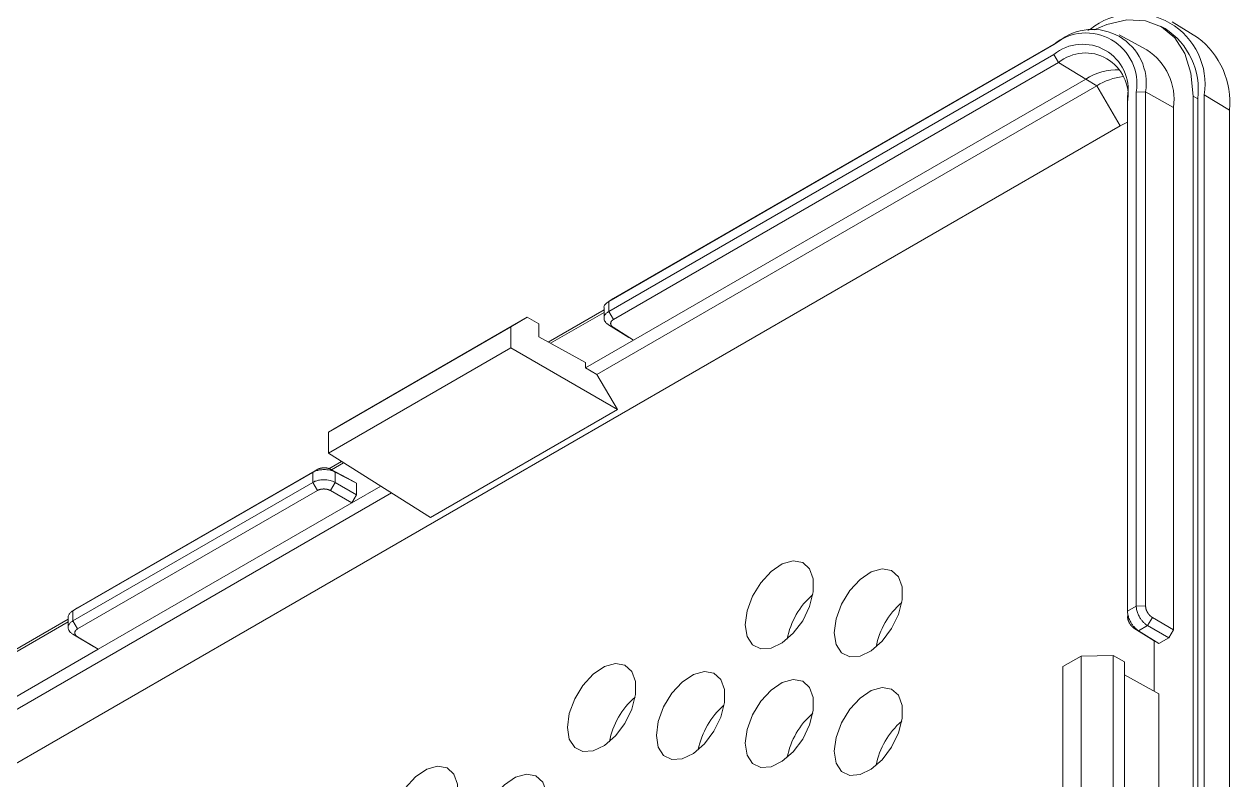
# Model space of a CAD drawing. Header units: millimetres. Extents: x 2 to 295, y 1 to 209.
# Drawn here: x 246.33 to 265.02, y 106.9 to 118.61 of the extents above; entities that cross this region are included whole.
import ezdxf

# ---------------------------------------------------------------- set-up
doc = ezdxf.new("R2010")
doc.units = ezdxf.units.MM

msp = doc.modelspace()

# ---------------------------------------------------------------- linework, layer by layer
at = {"color": 7, "linetype": 'Continuous', "lineweight": 15}
for p, q in [((262.8546, 118.5321), (262.8181, 118.511)), ((264.0117, 118.5405), (263.9398, 118.5793)), ((264.5164, 118.4022), (264.1233, 118.644)), ((262.289, 118.2943), (255.3907, 114.312)), ((255.4614, 114.3566), (262.3597, 118.3389)), ((262.3597, 118.3389), (262.289, 118.2943)), ((263.7307, 118.2091), (263.2997, 118.4422)), ((255.3907, 114.1562), (262.289, 118.1384)), ((262.289, 118.1384), (262.3613, 118.0131)), ((262.3613, 118.0131), (255.4631, 114.0308)), ((262.3613, 118.0131), (262.7839, 117.7581)), ((262.7839, 117.7581), (255.7756, 113.7122)), ((262.7839, 117.7581), (262.9547, 117.655)), ((262.9547, 117.655), (255.2061, 113.1818)), ((262.9547, 117.655), (263.3143, 117.0322)), ((263.711, 117.5585), (263.5664, 117.5566)), ((263.5664, 109.5908), (263.5664, 117.5566)), ((263.711, 117.5585), (263.711, 109.5927)), ((263.711, 117.5585), (264.1449, 117.3192)), ((263.4314, 117.4787), (263.4314, 109.5129)), ((264.4456, 79.1153), (264.4456, 117.4927)), ((264.518, 117.4528), (264.4456, 117.4927)), ((264.518, 79.0754), (264.518, 117.4528)), ((264.6208, 79.1348), (264.6208, 117.5122)), ((265.0113, 117.2763), (264.6208, 117.5122)), ((264.1449, 109.2243), (264.1449, 117.3192)), ((265.0113, 78.8989), (265.0113, 117.2763)), ((263.3143, 117.0322), (245.819, 106.9324)), ((263.4314, 117.0884), (263.3143, 117.0322)), ((255.3175, 114.181), (254.4543, 113.6827)), ((255.3175, 114.2127), (255.3175, 114.0514)), ((255.4614, 114.3566), (255.3907, 114.312)), ((255.3907, 114.312), (255.3907, 114.1562)), ((251.2878, 112.4278), (254.1275, 114.0671)), ((254.1275, 114.0671), (253.8744, 113.9209)), ((254.1275, 114.0671), (254.3083, 113.9674)), ((255.3175, 114.142), (254.4888, 113.6637)), ((255.3907, 114.1562), (255.4631, 114.0308)), ((253.8744, 113.9209), (251.046, 112.2881)), ((253.8744, 113.5943), (253.8744, 113.9209)), ((254.3083, 113.7632), (254.3083, 113.9674)), ((255.3867, 113.9518), (255.4608, 113.9109)), ((255.7016, 113.7531), (255.3867, 113.9518)), ((255.4608, 113.9109), (255.7756, 113.7122)), ((254.3083, 113.7632), (255.0314, 113.3643)), ((255.7756, 113.7122), (255.0314, 113.2826)), ((255.7756, 113.7122), (255.7016, 113.7531)), ((251.046, 111.9615), (253.8744, 113.5943)), ((255.5289, 112.6392), (253.8744, 113.5943)), ((255.0314, 113.2826), (255.0314, 113.3643)), ((255.0314, 113.2826), (255.2061, 113.1818)), ((255.5289, 112.6392), (255.2061, 113.1818)), ((252.6271, 110.964), (255.5289, 112.6392)), ((251.046, 112.2881), (251.2878, 112.4278)), ((251.046, 112.2881), (251.046, 111.9615)), ((252.6271, 110.964), (251.046, 111.9615)), ((251.2499, 111.8329), (251.0551, 111.7204)), ((251.2822, 111.8125), (251.0944, 111.7041)), ((250.8024, 111.6633), (247.0862, 109.5179)), ((247.1569, 109.5625), (250.8731, 111.7079)), ((250.8731, 111.7079), (250.8024, 111.6633)), ((250.8024, 111.5074), (250.8024, 111.6633)), ((251.0796, 111.7119), (251.1519, 111.6682)), ((251.0796, 111.7119), (251.4091, 111.5385)), ((251.1519, 111.6682), (251.1519, 111.5071)), ((251.4815, 111.4949), (251.1519, 111.6682)), ((247.0862, 109.362), (250.8024, 111.5074)), ((250.8748, 111.3821), (247.1585, 109.2367)), ((250.8024, 111.5074), (250.8748, 111.3821)), ((251.1519, 111.5071), (251.078, 111.3808)), ((251.4075, 111.1906), (251.078, 111.3808)), ((251.1519, 111.5071), (251.4815, 111.3168)), ((251.8568, 111.45), (251.4075, 111.1906)), ((251.4091, 111.5385), (251.4815, 111.4949)), ((251.4815, 111.4949), (251.4815, 111.3168)), ((252.0237, 111.3447), (245.4512, 107.5505)), ((251.4075, 111.1906), (247.4784, 108.9223)), ((251.4815, 111.3168), (251.4075, 111.1906)), ((247.1569, 109.5625), (247.0862, 109.5179)), ((247.0862, 109.5179), (247.0862, 109.362)), ((263.4314, 109.5129), (263.5664, 109.5908)), ((263.711, 109.5927), (263.5664, 109.5908)), ((247.0129, 109.3869), (245.9677, 108.7835)), ((247.0129, 109.3479), (246.0031, 108.765)), ((247.0129, 109.4186), (247.0129, 109.2573)), ((247.0862, 109.362), (247.1585, 109.2367)), ((263.4346, 109.4717), (263.4333, 109.4054)), ((263.8154, 109.4146), (263.7414, 109.2883)), ((263.8154, 109.4146), (264.1449, 109.2243)), ((247.0862, 109.1552), (247.1585, 109.1154)), ((247.4044, 108.9632), (247.0862, 109.1552)), ((263.6019, 109.2077), (263.5296, 109.2514)), ((263.8444, 109.0527), (263.5296, 109.2514)), ((263.7414, 109.2883), (263.6019, 109.2077)), ((263.6019, 109.2077), (263.9168, 109.0091)), ((264.071, 109.0981), (263.7414, 109.2883)), ((264.1449, 109.2243), (264.071, 109.0981)), ((247.1585, 109.1154), (247.4784, 108.9223)), ((247.4784, 108.9223), (247.4044, 108.9632)), ((263.8444, 108.2732), (263.8444, 109.0527)), ((263.9168, 109.0091), (263.8444, 109.0527)), ((264.071, 109.0981), (263.9168, 109.0091)), ((245.2766, 107.6513), (247.4784, 108.9223)), ((262.713, 108.8168), (262.4302, 108.6536)), ((262.713, 108.8168), (263.208, 108.8233)), ((262.713, 105.5507), (262.713, 108.8168)), ((263.208, 108.8233), (263.208, 105.5442)), ((263.208, 108.8233), (263.3848, 108.7259)), ((262.4302, 108.6536), (262.4302, 105.3874)), ((263.3848, 105.4375), (263.3848, 108.7259)), ((263.3848, 108.5264), (263.9151, 108.2342)), ((263.9151, 104.9087), (263.9151, 108.2342))]:
    msp.add_line(p, q, dxfattribs=at)
at = {"color": 7, "linetype": 'Continuous', "lineweight": 15, "flags": 128}
for points in [[(264.4456, 117.4927), (264.4137, 117.8487), (264.3191, 118.154), (264.1656, 118.3971), (263.9589, 118.5686), (263.7071, 118.6619), (263.4198, 118.6734), (263.1081, 118.6026), (262.9141, 118.5216)], [(257.5068, 109.3024), (257.5355, 109.5178), (257.6186, 109.7431), (257.7471, 109.9538), (257.907, 110.127), (258.0809, 110.2441), (258.2502, 110.2923), (258.3963, 110.2664), (258.5036, 110.1692), (258.5602, 110.0113), (258.5602, 109.8097), (258.5036, 109.5863), (258.3963, 109.3653), (258.2502, 109.1707), (258.0809, 109.0235), (257.907, 108.9397), (257.7471, 108.9284), (257.6186, 108.9908), (257.5355, 109.1201), (257.5068, 109.3024)], [(258.8846, 109.1792), (258.9134, 109.3946), (258.9965, 109.6199), (259.1249, 109.8306), (259.2848, 110.0038), (259.4588, 110.1209), (259.628, 110.1691), (259.7742, 110.1432), (259.8814, 110.0461), (259.9381, 109.8881), (259.9381, 109.6865), (259.8814, 109.4631), (259.7742, 109.2421), (259.628, 109.0475), (259.4588, 108.9003), (259.2848, 108.8165), (259.1249, 108.8052), (258.9965, 108.8676), (258.9134, 108.9969), (258.8846, 109.1792)], [(254.7511, 107.7116), (254.7799, 107.927), (254.863, 108.1523), (254.9914, 108.3629), (255.1513, 108.5362), (255.3253, 108.6533), (255.4945, 108.7015), (255.6406, 108.6756), (255.7479, 108.5784), (255.8046, 108.4205), (255.8046, 108.2189), (255.7479, 107.9955), (255.6406, 107.7745), (255.4945, 107.5799), (255.3253, 107.4327), (255.1513, 107.3489), (254.9914, 107.3376), (254.863, 107.4), (254.7799, 107.5293), (254.7511, 107.7116)], [(256.129, 107.5884), (256.1577, 107.8038), (256.2408, 108.0291), (256.3692, 108.2397), (256.5291, 108.413), (256.7031, 108.5301), (256.8723, 108.5783), (257.0185, 108.5524), (257.1257, 108.4552), (257.1824, 108.2973), (257.1824, 108.0957), (257.1257, 107.8723), (257.0185, 107.6513), (256.8723, 107.4567), (256.7031, 107.3095), (256.5291, 107.2257), (256.3692, 107.2144), (256.2408, 107.2768), (256.1577, 107.4061), (256.129, 107.5884)], [(257.5068, 107.4652), (257.5355, 107.6806), (257.6186, 107.9059), (257.7471, 108.1165), (257.907, 108.2898), (258.0809, 108.4069), (258.2502, 108.4551), (258.3963, 108.4292), (258.5036, 108.332), (258.5602, 108.1741), (258.5602, 107.9725), (258.5036, 107.7491), (258.3963, 107.5281), (258.2502, 107.3335), (258.0809, 107.1863), (257.907, 107.1025), (257.7471, 107.0912), (257.6186, 107.1536), (257.5355, 107.2829), (257.5068, 107.4652)], [(258.8846, 107.342), (258.9134, 107.5574), (258.9965, 107.7827), (259.1249, 107.9933), (259.2848, 108.1666), (259.4588, 108.2837), (259.628, 108.3319), (259.7742, 108.306), (259.8814, 108.2088), (259.9381, 108.0509), (259.9381, 107.8493), (259.8814, 107.6259), (259.7742, 107.4049), (259.628, 107.2103), (259.4588, 107.0631), (259.2848, 106.9793), (259.1249, 106.968), (258.9965, 107.0304), (258.9134, 107.1597), (258.8846, 107.342)], [(251.9955, 106.1207), (252.0242, 106.3362), (252.1073, 106.5614), (252.2357, 106.7721), (252.3956, 106.9454), (252.5696, 107.0625), (252.7388, 107.1107), (252.885, 107.0848), (252.9922, 106.9876), (253.0489, 106.8297), (253.0489, 106.6281), (252.9922, 106.4047), (252.885, 106.1837), (252.7388, 105.989), (252.5696, 105.8419), (252.3956, 105.7581), (252.2357, 105.7468), (252.1073, 105.8091), (252.0242, 105.9385), (251.9955, 106.1207)], [(253.3733, 105.9975), (253.402, 106.213), (253.4851, 106.4382), (253.6136, 106.6489), (253.7734, 106.8222), (253.9474, 106.9393), (254.1167, 106.9875), (254.2628, 106.9616), (254.37, 106.8644), (254.4267, 106.7065), (254.4267, 106.5049), (254.37, 106.2815), (254.2628, 106.0605), (254.1167, 105.8658), (253.9474, 105.7187), (253.7734, 105.6349), (253.6136, 105.6236), (253.4851, 105.6859), (253.402, 105.8153), (253.3733, 105.9975)]]:
    msp.add_lwpolyline(points, dxfattribs=at)
at = {"color": 7, "linetype": 'Continuous', "lineweight": 15}
for centre, radius, start, end in [((263.5387, 117.6775), 1.0947, 351.31506, 128.67419), ((262.8872, 117.6922), 0.8346, 350.78596, 129.20329), ((263.4064, 117.5971), 1.1209, 352.60788, 57.31711), ((262.7876, 117.683), 0.7889, 350.78596, 129.20329), ((262.7349, 117.5917), 0.7056, 350.78596, 129.20329), ((263.7579, 117.3971), 1.2592, 354.49719, 52.96427), ((262.779, 117.501), 0.6609, 350.78596, 129.20329), ((263.2354, 117.4372), 0.9171, 352.60788, 57.31711), ((263.4669, 116.8333), 0.9682, 96.28762, 121.9356), ((259.3337, 108.86), 1.1974, 130.6435, 169.36187), ((260.7115, 108.7368), 1.1974, 130.6435, 169.36187), ((256.578, 107.2692), 1.1974, 130.6435, 169.36187), ((257.9559, 107.146), 1.1974, 130.6435, 169.36187), ((259.3337, 107.0228), 1.1974, 130.6435, 169.36187), ((260.7115, 106.8996), 1.1974, 130.6435, 169.36187)]:
    msp.add_arc(centre, radius, start, end, dxfattribs=at)
at = {"color": 1, "linetype": 'Continuous', "lineweight": 15}
msp.add_arc((263.2732, 116.9941), 0.9073, 87.82886, 122.63564, dxfattribs=at)
at = {"color": 7, "linetype": 'Continuous', "lineweight": 15}
for points, knots in [([(255.3907, 114.312), (255.3717, 114.2979), (255.3328, 114.2689), (255.3115, 114.2302), (255.3178, 114.2113), (255.318, 114.2108)], [0, 0, 0, 0, 0.4798862, 0.9857176, 1, 1, 1, 1]), ([(255.3867, 113.9518), (255.3802, 113.9561), (255.3679, 113.9643), (255.3534, 113.9771), (255.3427, 113.9887), (255.3305, 114.0052), (255.3199, 114.0271), (255.3155, 114.059), (255.3243, 114.0934), (255.3494, 114.1285), (255.3771, 114.1471), (255.3907, 114.1562)], [0, 0, 0, 0, 0.0763908, 0.1435861, 0.2015824, 0.2503769, 0.3812461, 0.5004604, 0.6728396, 0.8393534, 1, 1, 1, 1]), ([(255.4631, 114.0308), (255.4622, 114.0304), (255.4606, 114.0294), (255.4574, 114.0274), (255.4539, 114.025), (255.4495, 114.0218), (255.4455, 114.0186), (255.4422, 114.0156), (255.4394, 114.0129), (255.4371, 114.0104), (255.4345, 114.0073), (255.4319, 114.004), (255.4298, 114.0008), (255.428, 113.9979), (255.4265, 113.9952), (255.4249, 113.9918), (255.4235, 113.9883), (255.4225, 113.9849), (255.4217, 113.9818), (255.4211, 113.979), (255.4207, 113.9755), (255.4204, 113.9718), (255.4205, 113.9684), (255.4208, 113.9652), (255.4211, 113.9624), (255.4218, 113.9589), (255.4228, 113.9553), (255.424, 113.9519), (255.4252, 113.9488), (255.4265, 113.946), (255.4284, 113.9427), (255.4305, 113.9392), (255.4327, 113.936), (255.435, 113.9331), (255.4372, 113.9305), (255.44, 113.9274), (255.4431, 113.9244), (255.447, 113.9209), (255.4512, 113.9175), (255.4553, 113.9145), (255.4585, 113.9124), (255.4601, 113.9113), (255.4608, 113.9109)], [0, 0, 0, 0, 0.0156238, 0.0312476, 0.0624929, 0.0874902, 0.1249833, 0.1535513, 0.170693, 0.1964047, 0.2178317, 0.2499706, 0.2785394, 0.2956816, 0.3213942, 0.342822, 0.3749622, 0.4035322, 0.4206752, 0.4463889, 0.4678177, 0.4999594, 0.5285308, 0.5456746, 0.5713896, 0.5928195, 0.6249628, 0.6535355, 0.6706802, 0.6963964, 0.7178272, 0.7499719, 0.7785458, 0.7956911, 0.8214083, 0.8428398, 0.8749855, 0.8999889, 0.9374912, 0.9687444, 0.9866046, 1, 1, 1, 1]), ([(251.1519, 111.6682), (251.1446, 111.6719), (251.1308, 111.6788), (251.1091, 111.6869), (251.0894, 111.6928), (251.0614, 111.6996), (251.024, 111.7053), (250.9695, 111.7074), (250.9106, 111.7019), (250.8502, 111.6872), (250.8182, 111.6711), (250.8024, 111.6633)], [0, 0, 0, 0, 0.0763909, 0.1435863, 0.2015827, 0.2503772, 0.3812466, 0.5004608, 0.67284, 0.8393536, 1, 1, 1, 1]), ([(250.8731, 111.7079), (250.874, 111.7084), (250.8757, 111.7093), (250.8792, 111.7112), (250.8833, 111.7133), (250.8876, 111.7152), (250.8914, 111.7169), (250.8955, 111.7186), (250.8999, 111.7202), (250.9046, 111.7218), (250.9089, 111.7232), (250.9143, 111.7248), (250.92, 111.7263), (250.9255, 111.7276), (250.9306, 111.7287), (250.9353, 111.7296), (250.9411, 111.7306), (250.9472, 111.7315), (250.9531, 111.7322), (250.9584, 111.7327), (250.9633, 111.7331), (250.9693, 111.7334), (250.9756, 111.7336), (250.9815, 111.7337), (250.987, 111.7336), (250.9918, 111.7335), (250.9978, 111.7331), (251.004, 111.7327), (251.0098, 111.7321), (251.0151, 111.7314), (251.0198, 111.7307), (251.0256, 111.7298), (251.0315, 111.7286), (251.037, 111.7274), (251.0419, 111.7262), (251.0463, 111.725), (251.0516, 111.7234), (251.0567, 111.7217), (251.0613, 111.7201), (251.0651, 111.7186), (251.0693, 111.7168), (251.0735, 111.7149), (251.0771, 111.7132), (251.0788, 111.7123), (251.0796, 111.7119)], [0, 0, 0, 0, 0.0156237, 0.0312474, 0.0624925, 0.0874895, 0.1024884, 0.1249861, 0.1535539, 0.1706955, 0.196407, 0.2178338, 0.2499725, 0.2785411, 0.2956832, 0.3213956, 0.3428232, 0.3749631, 0.4035329, 0.4206758, 0.4463893, 0.4678179, 0.4999594, 0.5285306, 0.5456743, 0.5713891, 0.5928188, 0.6249618, 0.6535344, 0.6706789, 0.6963949, 0.7178256, 0.74997, 0.7785437, 0.7956889, 0.8214059, 0.8428372, 0.8749827, 0.8999859, 0.9149884, 0.9374916, 0.9687446, 0.9866047, 1, 1, 1, 1]), ([(250.8024, 111.5074), (250.81, 111.5114), (250.8252, 111.5196), (250.8513, 111.5297), (250.8798, 111.538), (250.9105, 111.5442), (250.9429, 111.5481), (250.9805, 111.5495), (251.024, 111.5471), (251.0685, 111.5394), (251.113, 111.5265), (251.1378, 111.5142), (251.1519, 111.5071)], [0, 0, 0, 0, 0.0796712, 0.1608215, 0.2434512, 0.3275601, 0.4131486, 0.5002165, 0.6192954, 0.7501167, 0.8567062, 1, 1, 1, 1]), ([(251.078, 111.3808), (251.0772, 111.3813), (251.0754, 111.3822), (251.0719, 111.3841), (251.0678, 111.3862), (251.0622, 111.3888), (251.0565, 111.3911), (251.0512, 111.3931), (251.0465, 111.3947), (251.0422, 111.3961), (251.0369, 111.3977), (251.0312, 111.3992), (251.0257, 111.4004), (251.0206, 111.4015), (251.016, 111.4023), (251.0102, 111.4033), (251.0042, 111.4041), (250.9984, 111.4047), (250.9931, 111.4052), (250.9883, 111.4055), (250.9824, 111.4058), (250.9762, 111.4059), (250.9704, 111.4059), (250.965, 111.4057), (250.9602, 111.4055), (250.9543, 111.4051), (250.9483, 111.4045), (250.9426, 111.4038), (250.9374, 111.4031), (250.9328, 111.4023), (250.9272, 111.4012), (250.9214, 111.4), (250.9161, 111.3986), (250.9113, 111.3973), (250.907, 111.396), (250.9019, 111.3943), (250.8969, 111.3925), (250.8911, 111.3902), (250.8855, 111.3877), (250.8806, 111.3853), (250.8772, 111.3834), (250.8755, 111.3825), (250.8748, 111.3821)], [0, 0, 0, 0, 0.0156279, 0.0312556, 0.0625089, 0.0875123, 0.1250145, 0.1535891, 0.1707346, 0.1964518, 0.2178832, 0.2500281, 0.2786018, 0.2957468, 0.3214631, 0.3428936, 0.3750373, 0.4036097, 0.4207539, 0.446469, 0.4678985, 0.5000406, 0.5286117, 0.545755, 0.5714689, 0.5928973, 0.6250379, 0.6536076, 0.6707501, 0.6964628, 0.7178903, 0.7500295, 0.778598, 0.7957399, 0.8214517, 0.8428785, 0.8750167, 0.9000142, 0.9375071, 0.9687524, 0.986608, 1, 1, 1, 1]), ([(247.0862, 109.5179), (247.0791, 109.5135), (247.0647, 109.5046), (247.047, 109.4894), (247.0323, 109.4728), (247.0214, 109.4549), (247.0143, 109.436), (247.0134, 109.4232), (247.0129, 109.4167)], [0, 0, 0, 0, 0.15904142, 0.32113267, 0.48627399, 0.65446554, 0.8257075, 1, 1, 1, 1]), ([(263.4314, 109.5129), (263.4316, 109.5043), (263.4322, 109.4871), (263.4364, 109.4593), (263.4432, 109.4304), (263.4529, 109.4006), (263.4655, 109.3704), (263.4826, 109.3368), (263.5058, 109.2999), (263.534, 109.2649), (263.5665, 109.2323), (263.589, 109.2167), (263.6019, 109.2077)], [0, 0, 0, 0, 0.0796712, 0.1608215, 0.2434512, 0.3275601, 0.4131486, 0.5002165, 0.6192954, 0.7501167, 0.8567062, 1, 1, 1, 1]), ([(263.7414, 109.2883), (263.7344, 109.2927), (263.7212, 109.301), (263.7029, 109.3155), (263.6875, 109.3293), (263.667, 109.3499), (263.6428, 109.379), (263.6129, 109.4247), (263.5875, 109.4781), (263.5696, 109.5375), (263.5674, 109.5732), (263.5664, 109.5908)], [0, 0, 0, 0, 0.0763909, 0.1435863, 0.2015827, 0.2503772, 0.3812466, 0.5004608, 0.67284, 0.8393536, 1, 1, 1, 1]), ([(263.711, 109.5927), (263.711, 109.5917), (263.711, 109.5897), (263.7112, 109.5858), (263.7115, 109.5812), (263.7119, 109.5765), (263.7124, 109.5724), (263.7131, 109.568), (263.7139, 109.5634), (263.7148, 109.5586), (263.7158, 109.5542), (263.7172, 109.5487), (263.7188, 109.5431), (263.7205, 109.5377), (263.7222, 109.5327), (263.7238, 109.5283), (263.726, 109.5228), (263.7284, 109.5171), (263.7308, 109.5118), (263.7332, 109.5069), (263.7354, 109.5026), (263.7382, 109.4973), (263.7413, 109.4918), (263.7443, 109.4868), (263.7473, 109.4822), (263.75, 109.4781), (263.7534, 109.4731), (263.757, 109.4681), (263.7606, 109.4635), (263.764, 109.4593), (263.7671, 109.4556), (263.771, 109.4512), (263.7751, 109.4468), (263.779, 109.4428), (263.7827, 109.4392), (263.7861, 109.4361), (263.7903, 109.4324), (263.7945, 109.4289), (263.7984, 109.4259), (263.8018, 109.4234), (263.8056, 109.4207), (263.8095, 109.4181), (263.8129, 109.416), (263.8146, 109.415), (263.8154, 109.4146)], [0, 0, 0, 0, 0.01562372, 0.03124738, 0.06249246, 0.0874895, 0.10248837, 0.12498614, 0.15355389, 0.17069546, 0.19640699, 0.2178338, 0.24997248, 0.27854106, 0.29568317, 0.32139557, 0.34282317, 0.37496311, 0.4035329, 0.42067576, 0.44638932, 0.46781792, 0.4999594, 0.52853057, 0.54567428, 0.57138911, 0.59281877, 0.62496183, 0.65353438, 0.6706789, 0.69639494, 0.71782556, 0.74997, 0.77854373, 0.79568891, 0.82140588, 0.84283724, 0.87498268, 0.89998589, 0.91498843, 0.93749164, 0.96874465, 0.9866047, 1, 1, 1, 1]), ([(247.0862, 109.1552), (247.0792, 109.1597), (247.0662, 109.1679), (247.0511, 109.1809), (247.04, 109.1924), (247.0272, 109.2089), (247.016, 109.2309), (247.0108, 109.2633), (247.0192, 109.2983), (247.0443, 109.334), (247.0724, 109.3528), (247.0862, 109.362)], [0, 0, 0, 0, 0.0780575, 0.1458106, 0.2032548, 0.2503863, 0.3815268, 0.5004727, 0.6730315, 0.8395414, 1, 1, 1, 1]), ([(263.5296, 109.2514), (263.5287, 109.2519), (263.5271, 109.2529), (263.5239, 109.2551), (263.5202, 109.2578), (263.5154, 109.2615), (263.5107, 109.2653), (263.5065, 109.269), (263.503, 109.2724), (263.4998, 109.2755), (263.4959, 109.2795), (263.492, 109.2837), (263.4883, 109.2879), (263.485, 109.2919), (263.4821, 109.2956), (263.4785, 109.3002), (263.475, 109.3051), (263.4717, 109.3099), (263.4688, 109.3143), (263.4662, 109.3184), (263.4632, 109.3235), (263.4601, 109.3288), (263.4574, 109.334), (263.4549, 109.3387), (263.4528, 109.3431), (263.4503, 109.3484), (263.4479, 109.354), (263.4458, 109.3594), (263.4439, 109.3643), (263.4424, 109.3687), (263.4406, 109.3742), (263.4389, 109.3798), (263.4374, 109.3851), (263.4362, 109.39), (263.4352, 109.3943), (263.4342, 109.3997), (263.4333, 109.4049), (263.4324, 109.4111), (263.4318, 109.4172), (263.4315, 109.4227), (263.4314, 109.4266), (263.4314, 109.4285), (263.4314, 109.4293)], [0, 0, 0, 0, 0.0156279, 0.0312556, 0.0625089, 0.0875123, 0.1250145, 0.1535891, 0.1707346, 0.1964518, 0.2178832, 0.2500281, 0.2786018, 0.2957468, 0.3214631, 0.3428936, 0.3750373, 0.4036097, 0.4207539, 0.446469, 0.4678985, 0.5000406, 0.5286117, 0.545755, 0.5714689, 0.5928973, 0.6250379, 0.6536076, 0.6707501, 0.6964628, 0.7178903, 0.7500295, 0.778598, 0.7957399, 0.8214517, 0.8428785, 0.8750167, 0.9000142, 0.9375071, 0.9687524, 0.986608, 1, 1, 1, 1]), ([(247.1585, 109.2367), (247.1577, 109.2362), (247.156, 109.2353), (247.1528, 109.2332), (247.1492, 109.2308), (247.1458, 109.2284), (247.143, 109.2262), (247.1407, 109.2242), (247.1381, 109.2218), (247.1352, 109.2191), (247.1324, 109.2162), (247.1296, 109.2128), (247.1274, 109.21), (247.1254, 109.2069), (247.1235, 109.2039), (247.1218, 109.2007), (247.1201, 109.1971), (247.1189, 109.194), (247.1179, 109.1908), (247.1171, 109.1876), (247.1165, 109.1842), (247.116, 109.1805), (247.1159, 109.1773), (247.116, 109.174), (247.1162, 109.1708), (247.1167, 109.1674), (247.1176, 109.1636), (247.1185, 109.1605), (247.1196, 109.1573), (247.1209, 109.1542), (247.1226, 109.1508), (247.1246, 109.1472), (247.1265, 109.1443), (247.1287, 109.1412), (247.131, 109.1383), (247.1337, 109.1352), (247.1369, 109.1319), (247.1401, 109.1289), (247.1432, 109.1262), (247.1461, 109.1239), (247.1493, 109.1214), (247.1529, 109.1189), (247.1561, 109.1168), (247.1578, 109.1158), (247.1585, 109.1154)], [0, 0, 0, 0, 0.0156237, 0.0312474, 0.0624924, 0.0874895, 0.1024884, 0.1249861, 0.1413115, 0.1657987, 0.1964068, 0.2178336, 0.2499722, 0.2662981, 0.290786, 0.3213952, 0.3428228, 0.3749628, 0.3912893, 0.4157783, 0.4463889, 0.4678175, 0.499959, 0.5162864, 0.5407766, 0.5713887, 0.5928184, 0.6249616, 0.6412897, 0.6657811, 0.6963947, 0.7178253, 0.7499698, 0.7662987, 0.790791, 0.8214057, 0.8428371, 0.8749825, 0.8999858, 0.9149884, 0.9374916, 0.9687446, 0.9866047, 1, 1, 1, 1])]:
    msp.add_open_spline(points, degree=3, knots=knots, dxfattribs=at)

doc.saveas('drawing.dxf')
